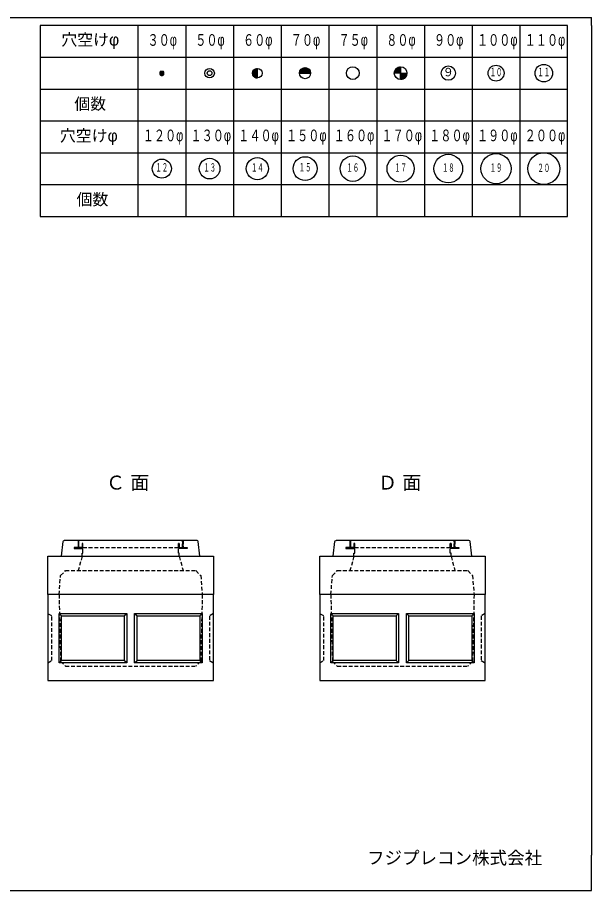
# Model space of a CAD drawing. Units: millimetres, scale not verified. Extents: x -3704 to 3796, y -2790 to 2696.
# Drawn here: x 189 to 3796, y -2790 to 2696 of the extents above; entities that cross this region are included whole.
import ezdxf
from ezdxf.enums import TextEntityAlignment as Align

# ---------------------------------------------------------------- set-up
doc = ezdxf.new("R2010")
doc.units = ezdxf.units.MM
doc.header["$LTSCALE"] = 20
doc.linetypes.add('DASHED1', pattern=[1.8, 1.2, -0.6])
doc.layers.add('0-0_レイヤ_1', color=7, linetype='Continuous')
doc.styles.add('HG丸ｺﾞｼｯｸM-PRO', font='')
doc.styles.add('ＭＳ ゴシック', font='')
doc.styles.get('HG丸ｺﾞｼｯｸM-PRO').set_extended_font_data('HG丸ｺﾞｼｯｸM-PRO')
doc.styles.get('ＭＳ ゴシック').set_extended_font_data('MS Gothic')

msp = doc.modelspace()

# ---------------------------------------------------------------- linework, layer by layer
at = {"layer": '0-0_レイヤ_1'}
for p, q in [((3795.88, 2646.47), (3795.88, 2696.47)), ((945.88, 2646.47), (945.88, 1446.47)), ((1245.88, 2646.47), (1245.88, 1446.47)), ((1545.88, 2646.47), (1545.88, 1446.47)), ((1845.88, 2646.47), (1845.88, 1446.47)), ((2145.88, 2646.47), (2145.88, 1446.47)), ((2445.88, 2646.47), (2445.88, 1446.47)), ((2745.88, 2646.47), (2745.88, 1446.47)), ((3045.88, 2646.47), (3045.88, 1446.47)), ((3345.88, 2646.47), (3345.88, 1446.47)), ((3795.88, 2646.47), (3795.88, -2568.82)), ((331.45, 2446.47), (945.88, 2446.47)), ((945.88, 2446.47), (3645.88, 2446.47)), ((1089.41, 2360), (1102.36, 2360)), ((1669.11, 2360), (1695.88, 2360)), ((1670.21, 2362), (1695.88, 2362)), ((1671.54, 2364), (1695.88, 2364)), ((1673.11, 2366), (1695.88, 2366)), ((1674.99, 2368), (1695.88, 2368)), ((1677.27, 2370), (1695.88, 2370)), ((1680.13, 2372), (1695.88, 2372)), ((1683.96, 2374), (1695.88, 2374)), ((1690.59, 2376), (1695.88, 2376)), ((1695.88, 2316.47), (1695.88, 2376.47)), ((1963.6, 2360), (2028.16, 2360)), ((1964.52, 2362), (2027.25, 2362)), ((1965.59, 2364), (2026.18, 2364)), ((1966.84, 2366), (2024.93, 2366)), ((1968.29, 2368), (2023.48, 2368)), ((1969.97, 2370), (2021.79, 2370)), ((1971.94, 2372), (2019.82, 2372)), ((1974.27, 2374), (2017.5, 2374)), ((1977.09, 2376), (2014.67, 2376)), ((1980.69, 2378), (2011.08, 2378)), ((1985.84, 2380), (2005.92, 2380)), ((2558.24, 2360), (2595.88, 2360)), ((2559.02, 2362), (2595.88, 2362)), ((2559.93, 2364), (2595.88, 2364)), ((2560.97, 2366), (2595.88, 2366)), ((2562.17, 2368), (2595.88, 2368)), ((2563.53, 2370), (2595.88, 2370)), ((2565.09, 2372), (2595.88, 2372)), ((2566.86, 2374), (2595.88, 2374)), ((2568.9, 2376), (2595.88, 2376)), ((2571.27, 2378), (2595.88, 2378)), ((2574.07, 2380), (2595.88, 2380)), ((2577.51, 2382), (2595.88, 2382)), ((2582.04, 2384), (2595.88, 2384)), ((2589.76, 2386), (2595.88, 2386)), ((1080.89, 2346), (1110.87, 2346)), ((1080.96, 2348), (1110.8, 2348)), ((1081.09, 2344), (1110.68, 2344)), ((1081.3, 2350), (1110.46, 2350)), ((1081.56, 2342), (1110.2, 2342)), ((1081.94, 2352), (1109.83, 2352)), ((1082.35, 2340), (1109.41, 2340)), ((1082.91, 2354), (1108.86, 2354)), ((1083.5, 2338), (1108.26, 2338)), ((1084.3, 2356), (1107.47, 2356)), ((1085.14, 2336), (1106.62, 2336)), ((1086.29, 2358), (1105.48, 2358)), ((1087.55, 2334), (1104.22, 2334)), ((1091.93, 2332), (1099.83, 2332)), ((1665.89, 2346), (1695.88, 2346)), ((1665.92, 2348), (1695.88, 2348)), ((1665.98, 2344), (1695.88, 2344)), ((1666.09, 2350), (1695.88, 2350)), ((1666.22, 2342), (1695.88, 2342)), ((1666.4, 2352), (1695.88, 2352)), ((1666.59, 2340), (1695.88, 2340)), ((1666.84, 2354), (1695.88, 2354)), ((1667.1, 2338), (1695.88, 2338)), ((1667.44, 2356), (1695.88, 2356)), ((1667.77, 2336), (1695.88, 2336)), ((1668.19, 2358), (1695.88, 2358)), ((1668.6, 2334), (1695.88, 2334)), ((1669.6, 2332), (1695.88, 2332)), ((1670.81, 2330), (1695.88, 2330)), ((1672.24, 2328), (1695.88, 2328)), ((1673.95, 2326), (1695.88, 2326)), ((1676.01, 2324), (1695.88, 2324)), ((1678.53, 2322), (1695.88, 2322)), ((1681.76, 2320), (1695.88, 2320)), ((1686.43, 2318), (1695.88, 2318)), ((1960.88, 2346.47), (2030.88, 2346.47)), ((1960.92, 2348), (2030.85, 2348)), ((1961.06, 2350), (2030.7, 2350)), ((1961.32, 2352), (2030.44, 2352)), ((1961.7, 2354), (2030.06, 2354)), ((1962.2, 2356), (2029.56, 2356)), ((1962.84, 2358), (2028.93, 2358)), ((2555.91, 2348), (2595.88, 2348)), ((2556.04, 2350), (2595.88, 2350)), ((2556.27, 2352), (2595.88, 2352)), ((2556.6, 2354), (2595.88, 2354)), ((2557.03, 2356), (2595.88, 2356)), ((2557.58, 2358), (2595.88, 2358)), ((2595.88, 2346), (2635.88, 2346)), ((2595.88, 2344), (2635.81, 2344)), ((2595.88, 2342), (2635.63, 2342)), ((2595.88, 2340), (2635.36, 2340)), ((2595.88, 2338), (2634.98, 2338)), ((2595.88, 2336), (2634.49, 2336)), ((2595.88, 2334), (2633.89, 2334)), ((2595.88, 2332), (2633.17, 2332)), ((2595.88, 2330), (2632.33, 2330)), ((2595.88, 2328), (2631.36, 2328)), ((2595.88, 2326), (2630.25, 2326)), ((2595.88, 2324), (2628.97, 2324)), ((2595.88, 2322), (2627.52, 2322)), ((2595.88, 2320), (2625.87, 2320)), ((2595.88, 2318), (2623.98, 2318)), ((2595.88, 2316), (2621.8, 2316)), ((2595.88, 2314), (2619.24, 2314)), ((2595.88, 2312), (2616.17, 2312)), ((2595.88, 2310), (2612.31, 2310)), ((2595.88, 2308), (2606.84, 2308)), ((331.45, 2246.47), (945.88, 2246.47)), ((945.88, 2246.47), (3645.88, 2246.47)), ((331.45, 2046.47), (945.88, 2046.47)), ((945.88, 2046.47), (3645.88, 2046.47)), ((331.45, 1846.47), (945.88, 1846.47)), ((945.88, 1846.47), (3645.88, 1846.47)), ((331.45, 1646.47), (945.88, 1646.47)), ((945.88, 1646.47), (3645.88, 1646.47)), ((464.88, -690), (474.88, -597.5)), ((1317.38, -590), (482.38, -590)), ((569.88, -592), (574.88, -592)), ((569.88, -594), (574.88, -594)), ((569.88, -596), (574.88, -596)), ((569.88, -598), (574.88, -598)), ((569.88, -600), (574.88, -600)), ((569.88, -602), (574.88, -602)), ((1224.88, -592), (1229.88, -592)), ((1224.88, -594), (1229.88, -594)), ((1224.88, -596), (1229.88, -596)), ((1224.88, -598), (1229.88, -598)), ((1224.88, -600), (1229.88, -600)), ((1224.88, -602), (1229.88, -602)), ((2172.88, -690), (2182.88, -597.5)), ((3025.38, -590), (2190.38, -590)), ((2277.88, -592), (2282.88, -592)), ((2277.88, -594), (2282.88, -594)), ((2277.88, -596), (2282.88, -596)), ((2277.88, -598), (2282.88, -598)), ((2277.88, -600), (2282.88, -600)), ((2277.88, -602), (2282.88, -602)), ((2932.88, -592), (2937.88, -592)), ((2932.88, -594), (2937.88, -594)), ((2932.88, -596), (2937.88, -596)), ((2932.88, -598), (2937.88, -598)), ((2932.88, -600), (2937.88, -600)), ((2932.88, -602), (2937.88, -602)), ((544.88, -636), (594.88, -636)), ((544.88, -638), (594.88, -638)), ((544.88, -640), (594.88, -640)), ((569.88, -604), (574.88, -604)), ((569.88, -606), (574.88, -606)), ((569.88, -608), (574.88, -608)), ((569.88, -610), (574.88, -610)), ((569.88, -612), (574.88, -612)), ((569.88, -614), (574.88, -614)), ((569.88, -616), (574.88, -616)), ((569.88, -618), (574.88, -618)), ((569.88, -620), (574.88, -620)), ((569.88, -622), (574.88, -622)), ((569.88, -624), (574.88, -624)), ((569.88, -626), (574.88, -626)), ((569.88, -628), (574.88, -628)), ((569.88, -630), (574.88, -630)), ((569.88, -632), (574.88, -632)), ((569.88, -634), (574.88, -634)), ((594.88, -610), (599.88, -610)), ((594.88, -612), (599.88, -612)), ((594.88, -614), (599.88, -614)), ((594.88, -616), (599.88, -616)), ((594.88, -618), (599.88, -618)), ((594.88, -620), (599.88, -620)), ((594.88, -622), (599.88, -622)), ((594.88, -624), (599.88, -624)), ((594.88, -626), (599.88, -626)), ((594.88, -628), (599.88, -628)), ((594.88, -630), (599.88, -630)), ((594.88, -632), (599.88, -632)), ((594.88, -634), (599.88, -634)), ((594.88, -636), (599.88, -636)), ((594.88, -638), (599.88, -638)), ((594.88, -640), (599.88, -640)), ((1199.88, -610), (1204.88, -610)), ((1199.88, -612), (1204.88, -612)), ((1199.88, -614), (1204.88, -614)), ((1199.88, -616), (1204.88, -616)), ((1199.88, -618), (1204.88, -618)), ((1199.88, -620), (1204.88, -620)), ((1199.88, -622), (1204.88, -622)), ((1199.88, -624), (1204.88, -624)), ((1199.88, -626), (1204.88, -626)), ((1199.88, -628), (1204.88, -628)), ((1199.88, -630), (1204.88, -630)), ((1199.88, -632), (1204.88, -632)), ((1199.88, -634), (1204.88, -634)), ((1199.88, -636), (1254.88, -636)), ((1199.88, -638), (1254.88, -638)), ((1224.88, -604), (1229.88, -604)), ((1224.88, -606), (1229.88, -606)), ((1224.88, -608), (1229.88, -608)), ((1224.88, -610), (1229.88, -610)), ((1224.88, -612), (1229.88, -612)), ((1224.88, -614), (1229.88, -614)), ((1224.88, -616), (1229.88, -616)), ((1224.88, -618), (1229.88, -618)), ((1224.88, -620), (1229.88, -620)), ((1224.88, -622), (1229.88, -622)), ((1224.88, -624), (1229.88, -624)), ((1224.88, -626), (1229.88, -626)), ((1224.88, -628), (1229.88, -628)), ((1224.88, -630), (1229.88, -630)), ((1224.88, -632), (1229.88, -632)), ((1224.88, -634), (1229.88, -634)), ((2252.88, -636), (2302.88, -636)), ((2252.88, -638), (2302.88, -638)), ((2252.88, -640), (2302.88, -640)), ((2277.88, -604), (2282.88, -604)), ((2277.88, -606), (2282.88, -606)), ((2277.88, -608), (2282.88, -608)), ((2277.88, -610), (2282.88, -610)), ((2277.88, -612), (2282.88, -612)), ((2277.88, -614), (2282.88, -614)), ((2277.88, -616), (2282.88, -616)), ((2277.88, -618), (2282.88, -618)), ((2277.88, -620), (2282.88, -620)), ((2277.88, -622), (2282.88, -622)), ((2277.88, -624), (2282.88, -624)), ((2277.88, -626), (2282.88, -626)), ((2277.88, -628), (2282.88, -628)), ((2277.88, -630), (2282.88, -630)), ((2277.88, -632), (2282.88, -632)), ((2277.88, -634), (2282.88, -634)), ((2302.88, -610), (2307.88, -610)), ((2302.88, -612), (2307.88, -612)), ((2302.88, -614), (2307.88, -614)), ((2302.88, -616), (2307.88, -616)), ((2302.88, -618), (2307.88, -618)), ((2302.88, -620), (2307.88, -620)), ((2302.88, -622), (2307.88, -622)), ((2302.88, -624), (2307.88, -624)), ((2302.88, -626), (2307.88, -626)), ((2302.88, -628), (2307.88, -628)), ((2302.88, -630), (2307.88, -630)), ((2302.88, -632), (2307.88, -632)), ((2302.88, -634), (2307.88, -634)), ((2302.88, -636), (2307.88, -636)), ((2302.88, -638), (2307.88, -638)), ((2302.88, -640), (2307.88, -640)), ((2907.88, -610), (2912.88, -610)), ((2907.88, -612), (2912.88, -612)), ((2907.88, -614), (2912.88, -614)), ((2907.88, -616), (2912.88, -616)), ((2907.88, -618), (2912.88, -618)), ((2907.88, -620), (2912.88, -620)), ((2907.88, -622), (2912.88, -622)), ((2907.88, -624), (2912.88, -624)), ((2907.88, -626), (2912.88, -626)), ((2907.88, -628), (2912.88, -628)), ((2907.88, -630), (2912.88, -630)), ((2907.88, -632), (2912.88, -632)), ((2907.88, -634), (2912.88, -634)), ((2907.88, -636), (2962.88, -636)), ((2907.88, -638), (2962.88, -638)), ((2932.88, -604), (2937.88, -604)), ((2932.88, -606), (2937.88, -606)), ((2932.88, -608), (2937.88, -608)), ((2932.88, -610), (2937.88, -610)), ((2932.88, -612), (2937.88, -612)), ((2932.88, -614), (2937.88, -614)), ((2932.88, -616), (2937.88, -616)), ((2932.88, -618), (2937.88, -618)), ((2932.88, -620), (2937.88, -620)), ((2932.88, -622), (2937.88, -622)), ((2932.88, -624), (2937.88, -624)), ((2932.88, -626), (2937.88, -626)), ((2932.88, -628), (2937.88, -628)), ((2932.88, -630), (2937.88, -630)), ((2932.88, -632), (2937.88, -632)), ((2932.88, -634), (2937.88, -634)), ((449.88, -1050), (464.88, -1065)), ((859.88, -1065), (874.88, -1050)), ((1334.88, -1065), (1349.88, -1050)), ((2157.88, -1050), (2172.88, -1065)), ((2567.88, -1065), (2582.88, -1050)), ((3042.88, -1065), (3057.88, -1050)), ((449.88, -1360), (464.88, -1345)), ((874.88, -1360), (859.88, -1345)), ((924.88, -1360), (939.88, -1345)), ((1349.88, -1360), (1334.88, -1345)), ((2157.88, -1360), (2172.88, -1345)), ((2582.88, -1360), (2567.88, -1345)), ((2632.88, -1360), (2647.88, -1345)), ((3057.88, -1360), (3042.88, -1345)), ((3795.88, -2740.32), (3795.88, -2568.82))]:
    msp.add_line(p, q, dxfattribs=at)
at = {"layer": '0-0_レイヤ_1', "linetype": 'DASHED1'}
for p, q in [((599.88, -635), (1199.88, -635)), ((2307.88, -635), (2907.88, -635)), ((594.88, -690), (569.88, -780)), ((1204.88, -690), (1229.88, -780)), ((2302.88, -690), (2277.88, -780)), ((2912.88, -690), (2937.88, -780)), ((489.88, -1380), (1309.88, -1380)), ((2197.88, -1380), (3017.88, -1380))]:
    msp.add_line(p, q, dxfattribs=at)
at = {"layer": '0-0_レイヤ_1'}
for points in [[(-3532.94, 2696.47), (3545.88, 2696.47), (3795.88, 2696.47)], [(945.88, 2646.47), (331.45, 2646.47), (331.45, 1446.47), (945.88, 1446.47)], [(945.88, 1446.47), (3645.88, 1446.47), (3645.88, 2646.47), (945.88, 2646.47)], [(2595.88, 2386.47), (2595.88, 2346.47), (2555.88, 2346.47)], [(2595.88, 2306.47), (2595.88, 2346.47), (2635.88, 2346.47)], [(464.88, -690), (1334.88, -690), (1324.88, -597.5)], [(474.88, -597.5), (476.89, -592.18), (482.38, -590)], [(574.88, -635), (574.88, -590), (569.88, -590), (569.88, -635)], [(1324.88, -597.5), (1322.43, -591.85), (1317.38, -590)], [(2172.88, -690), (3042.88, -690), (3032.88, -597.5)], [(2182.88, -597.5), (2184.89, -592.18), (2190.38, -590)], [(2282.88, -635), (2282.88, -590), (2277.88, -590), (2277.88, -635)], [(3032.88, -597.5), (3030.43, -591.85), (3025.38, -590)], [(594.88, -635), (544.88, -635), (544.88, -640), (594.88, -640)], [(2302.88, -635), (2252.88, -635), (2252.88, -640), (2302.88, -640)], [(924.88, -1050), (939.88, -1065), (1334.88, -1065), (1334.88, -1345), (939.88, -1345), (939.88, -1065)], [(2632.88, -1050), (2647.88, -1065), (3042.88, -1065), (3042.88, -1345), (2647.88, -1345), (2647.88, -1065)], [(-3532.94, -2790.32), (3545.88, -2790.32), (3795.88, -2790.32), (3795.88, -2740.32)]]:
    msp.add_lwpolyline(points, dxfattribs=at)
at = {"layer": '0-0_レイヤ_1', "linetype": 'DASHED1'}
for points in [[(594.88, -690), (594.88, -670), (599.88, -670), (599.88, -610), (594.88, -610), (594.88, -635), (574.88, -635), (574.88, -590), (569.88, -590), (569.88, -635), (544.88, -635), (544.88, -640), (599.88, -640)], [(1204.88, -690), (1204.88, -670), (1199.88, -670), (1199.88, -610), (1204.88, -610), (1204.88, -635), (1224.88, -635), (1224.88, -590), (1229.88, -590), (1229.88, -635), (1254.88, -635), (1254.88, -640), (1199.88, -640)], [(2302.88, -690), (2302.88, -670), (2307.88, -670), (2307.88, -610), (2302.88, -610), (2302.88, -635), (2282.88, -635), (2282.88, -590), (2277.88, -590), (2277.88, -635), (2252.88, -635), (2252.88, -640), (2307.88, -640)], [(2912.88, -690), (2912.88, -670), (2907.88, -670), (2907.88, -610), (2912.88, -610), (2912.88, -635), (2932.88, -635), (2932.88, -590), (2937.88, -590), (2937.88, -635), (2962.88, -635), (2962.88, -640), (2907.88, -640)], [(449.88, -930), (459.88, -810), (489.88, -780), (1309.88, -780), (1339.88, -810), (1349.88, -930)], [(2157.88, -930), (2167.88, -810), (2197.88, -780), (3017.88, -780), (3047.88, -810), (3057.88, -930)], [(449.88, -930), (459.88, -1350), (489.88, -1380)], [(1349.88, -930), (1339.88, -1350), (1309.88, -1380)], [(2157.88, -930), (2167.88, -1350), (2197.88, -1380)], [(3057.88, -930), (3047.88, -1350), (3017.88, -1380)], [(379.88, -1360), (404.88, -1345), (404.88, -1065), (379.88, -1050)], [(1419.88, -1050), (1394.88, -1065), (1394.88, -1345), (1419.88, -1360)], [(2087.88, -1360), (2112.88, -1345), (2112.88, -1065), (2087.88, -1050)], [(3127.88, -1050), (3102.88, -1065), (3102.88, -1345), (3127.88, -1360)]]:
    msp.add_lwpolyline(points, dxfattribs=at)
at = {"layer": '0-0_レイヤ_1'}
for points in [[(1224.88, -635), (1229.88, -635), (1229.88, -590), (1224.88, -590)], [(2932.88, -635), (2937.88, -635), (2937.88, -590), (2932.88, -590)], [(599.88, -640), (599.88, -610), (594.88, -610), (594.88, -640)], [(1199.88, -635), (1204.88, -635), (1204.88, -610), (1199.88, -610)], [(1199.88, -635), (1254.88, -635), (1254.88, -640), (1199.88, -640)], [(2307.88, -640), (2307.88, -610), (2302.88, -610), (2302.88, -640)], [(2907.88, -635), (2912.88, -635), (2912.88, -610), (2907.88, -610)], [(2907.88, -635), (2962.88, -635), (2962.88, -640), (2907.88, -640)], [(379.88, -930), (379.88, -690), (1419.88, -690), (1419.88, -930)], [(2087.88, -930), (2087.88, -690), (3127.88, -690), (3127.88, -930)], [(379.88, -930), (379.88, -1470), (1419.88, -1470), (1419.88, -930)], [(2087.88, -930), (2087.88, -1470), (3127.88, -1470), (3127.88, -930)], [(449.88, -1050), (874.88, -1050), (874.88, -1360), (449.88, -1360)], [(464.88, -1065), (859.88, -1065), (859.88, -1345), (464.88, -1345)], [(924.88, -1050), (1349.88, -1050), (1349.88, -1360), (924.88, -1360)], [(2157.88, -1050), (2582.88, -1050), (2582.88, -1360), (2157.88, -1360)], [(2172.88, -1065), (2567.88, -1065), (2567.88, -1345), (2172.88, -1345)], [(2632.88, -1050), (3057.88, -1050), (3057.88, -1360), (2632.88, -1360)]]:
    msp.add_lwpolyline(points, close=True, dxfattribs=at)
for centre, radius in [((1395.88, 2346.47), 30), ((1395.88, 2346.47), 15), ((1695.88, 2346.47), 30), ((1995.88, 2346.47), 35), ((2295.88, 2346.47), 40), ((2595.88, 2346.47), 40), ((2895.88, 2346.47), 45), ((3195.88, 2346.47), 50), ((3495.88, 2346.47), 55), ((1395.88, 1746.47), 65), ((1695.88, 1746.47), 70), ((1995.88, 1746.47), 75), ((2295.88, 1746.47), 80), ((2595.88, 1746.47), 85), ((2895.88, 1746.47), 90), ((3195.88, 1746.47), 95), ((3495.88, 1746.47), 100), ((1095.88, 1746.47), 60)]:
    msp.add_circle(centre, radius, dxfattribs=at)

# ---------------------------------------------------------------- texts
for s, height, style, p in [('穴空けφ', 73.31, 'HG丸ｺﾞｼｯｸM-PRO', (464.21, 2498.28)), ('９', 51.32, 'HG丸ｺﾞｼｯｸM-PRO', (2860.89, 2311.57)), ('個数', 73.31, 'HG丸ｺﾞｼｯｸM-PRO', (545.73, 2095.35)), ('穴空けφ', 73.31, 'HG丸ｺﾞｼｯｸM-PRO', (454.89, 1895.05)), ('個数', 73.31, 'HG丸ｺﾞｼｯｸM-PRO', (559.7, 1494.45)), ('Ｃ 面', 87.98, 'HG丸ｺﾞｼｯｸM-PRO', (744.44, -297.13)), ('Ｄ 面', 87.98, 'HG丸ｺﾞｼｯｸM-PRO', (2453.8, -297.13)), ('フジプレコン株式会社', 80.65, 'ＭＳ ゴシック', (2385.06, -2649.21))]:
    msp.add_text(s, height=height, dxfattribs=dict(at, style=style)).set_placement(p, align=Align.BOTTOM_LEFT)
at = {"layer": '0-0_レイヤ_1', "style": 'HG丸ｺﾞｼｯｸM-PRO'}
for s, height, width, p in [('３０φ', 73.31, 0.7, (1005.88, 2496.47)), ('５０φ', 73.31, 0.7, (1305.88, 2496.47)), ('６０φ', 73.31, 0.7, (1605.88, 2496.47)), ('７０φ', 73.31, 0.7, (1905.88, 2496.47)), ('７５φ', 73.31, 0.7, (2205.88, 2496.47)), ('８０φ', 73.31, 0.7, (2505.88, 2496.47)), ('９０φ', 73.31, 0.7, (2805.88, 2496.47)), ('１００φ', 73.31, 0.7, (3075.88, 2496.47)), ('１１０φ', 73.31, 0.7, (3375.88, 2496.47)), ('１０', 51.32, 0.55, (3155.75, 2311.84)), ('１１', 51.32, 0.55, (3456.05, 2311.9)), ('１２０φ', 73.31, 0.7, (975.88, 1896.47)), ('１３０φ', 73.31, 0.7, (1275.88, 1896.47)), ('１４０φ', 73.31, 0.7, (1575.88, 1896.47)), ('１５０φ', 73.31, 0.7, (1875.88, 1896.47)), ('１７０φ', 73.31, 0.7, (2475.88, 1896.47)), ('１８０φ', 73.31, 0.7, (2775.88, 1896.47)), ('１９０φ', 73.31, 0.7, (3075.88, 1896.47)), ('２００φ', 73.31, 0.7, (3375.88, 1896.47)), ('１２', 51.32, 0.55, (1055.5, 1712.62)), ('１３', 51.32, 0.55, (1357.09, 1712.33)), ('１４', 51.32, 0.55, (1656.44, 1711.81)), ('１５', 51.32, 0.55, (1956.61, 1713.44)), ('１６', 51.32, 0.55, (2256.14, 1711.64)), ('１７', 51.32, 0.55, (2556.54, 1711.06)), ('１８', 51.32, 0.55, (2856.32, 1711.06)), ('１９', 51.32, 0.55, (3156.36, 1711.02)), ('２０', 51.32, 0.55, (3456.18, 1709.76))]:
    msp.add_text(s, height=height, dxfattribs=dict(at, width=width)).set_placement(p, align=Align.BOTTOM_LEFT)
at = {"layer": '0-0_レイヤ_1', "style": 'HG丸ｺﾞｼｯｸM-PRO', "width": 0.7}
msp.add_text('１６０φ', height=73.31, rotation=0.001, dxfattribs=at).set_placement((2175.88, 1896.47), align=Align.BOTTOM_LEFT)

doc.saveas('drawing.dxf')
